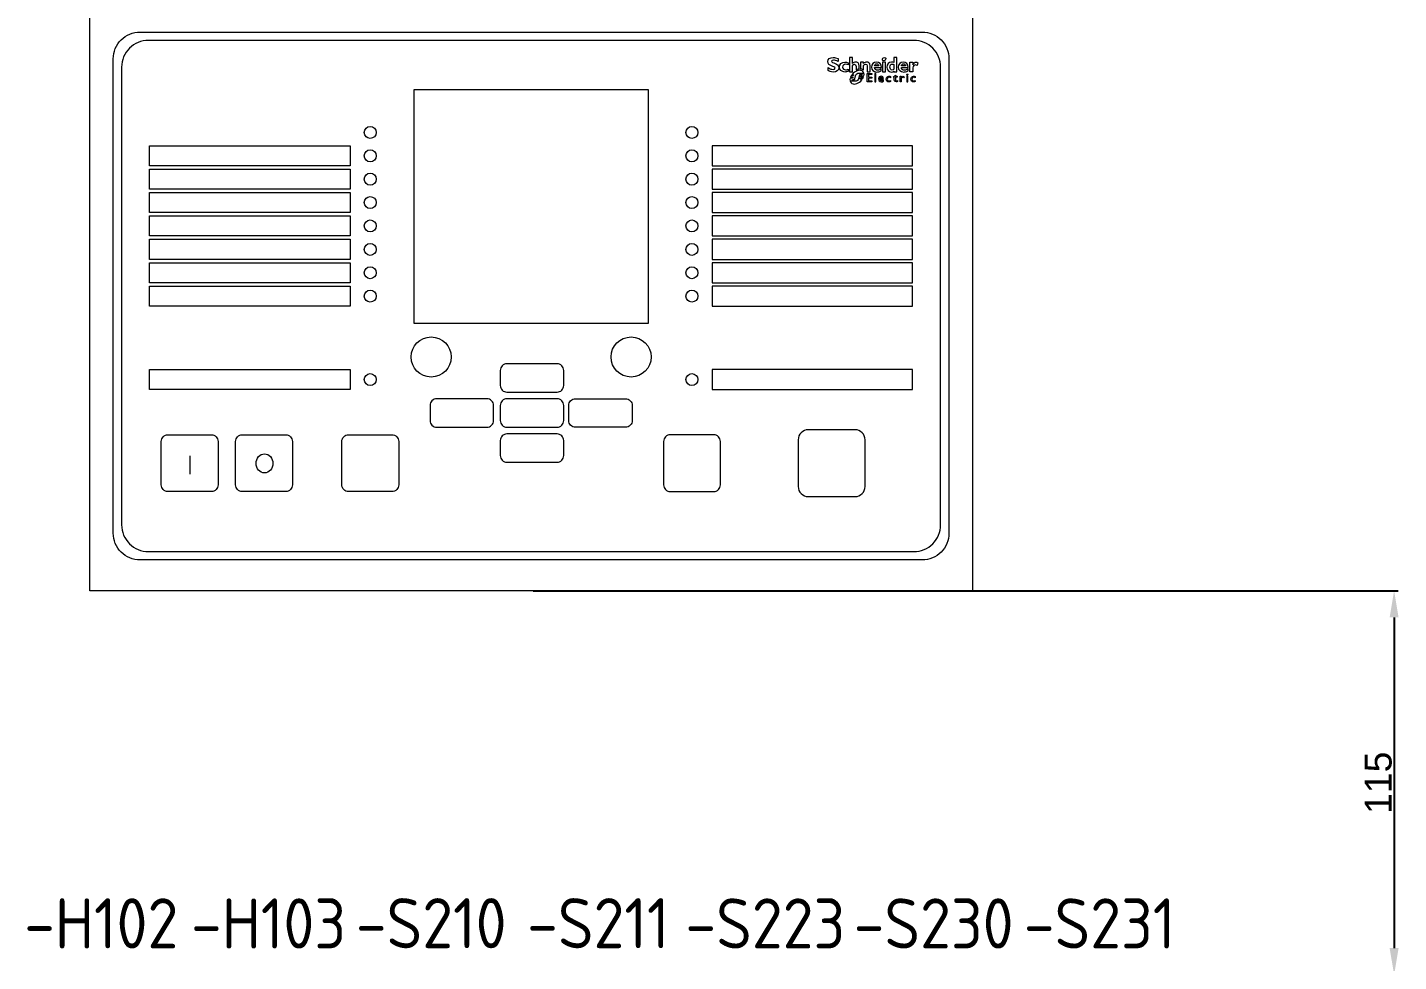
# Model space of a CAD drawing. Header units: millimetres. Extents: x 42356 to 50646, y 31507 to 39566.
# Drawn here: x 43280.3 to 43690.5, y 33123 to 33402.6 of the extents above; entities that cross this region are included whole.
import ezdxf
from ezdxf.enums import TextEntityAlignment as Align

# ---------------------------------------------------------------- set-up
doc = ezdxf.new("R2010")
doc.units = ezdxf.units.MM
doc.layers.add('! NO PLOT !', color=7, linetype='Continuous', true_color=0xff75dd, plot=False)
doc.layers.add('000-PI-Oprema', color=30, linetype='Continuous', lineweight=5)
doc.layers.add('000-PI_TEXT', color=7, linetype='Continuous')
doc.styles.add('PI0', font='isocpeur.ttf', dxfattribs={"width": 0.9})
doc.styles.get("Standard").update_dxf_attribs({"font": 'arial.ttf'})
doc.dimstyles.new('ISO-25-lb', dxfattribs={"dimtxt": 8, "dimasz": 8, "dimexe": 1.25, "dimexo": 0.625, "dimtad": 1, "dimtxsty": 'Standard', "dimcen": 5, "dimadec": 0, "dimazin": 0, "dimtfac": 1, "dimtmove": 0, "dimatfit": 3, "dimfxl": 0, "dimarcsym": 0})

# ---------------------------------------------------------------- blocks, each defined once
blk = doc.blocks.new('*D224')
at = {"layer": '! NO PLOT !', "color": 0, "linetype": 'Continuous', "lineweight": -2, "ltscale": 0.25, "transparency": 16777216}
for p, q in [((43431.64, 33233.99), (43690.44, 33233.99)), ((43689.19, 33225.99), (43689.19, 33126.99)), ((43606.64, 33118.99), (43690.44, 33118.99))]:
    blk.add_line(p, q, dxfattribs=at)
at = {"layer": '! NO PLOT !', "color": 0, "ltscale": 0.25, "transparency": 16777216}
for points in [[(43687.85, 33225.99), (43690.52, 33225.99), (43689.19, 33233.99)], [(43687.85, 33126.99), (43690.52, 33126.99), (43689.19, 33118.99)]]:
    blk.add_solid(points, dxfattribs=at)
at = {"layer": 'Defpoints', "color": 0, "ltscale": 0.25, "transparency": 16777216}
for p in [(43431.02, 33233.99), (43606.02, 33118.99), (43689.19, 33118.99)]:
    blk.add_point(p, dxfattribs=at)
at = {"layer": '! NO PLOT !', "color": 0, "ltscale": 0.25, "transparency": 16777216, "insert": (43684.48, 33176.49), "char_height": 8, "attachment_point": 5, "rotation": 90}
blk.add_mtext('115', dxfattribs=at)

msp = doc.modelspace()

# ---------------------------------------------------------------- linework, layer by layer
at = {"layer": '000-PI-Oprema', "lineweight": 5, "ltscale": 0.25}
msp.add_line((43328.945, 33274.356), (43328.945, 33268.886), dxfattribs=at)
for points in [[(43299.017, 33410.989), (43563.017, 33410.989), (43563.017, 33233.989), (43299.017, 33233.989)], [(43396.017, 33383.989), (43466.017, 33383.989), (43466.017, 33313.989), (43396.017, 33313.989)], [(43316.898, 33367.158), (43376.898, 33367.158), (43376.898, 33361.158), (43316.898, 33361.158)], [(43545.136, 33367.158), (43485.136, 33367.158), (43485.136, 33361.158), (43545.136, 33361.158)], [(43316.898, 33360.158), (43376.898, 33360.158), (43376.898, 33354.158), (43316.898, 33354.158)], [(43545.136, 33360.158), (43485.136, 33360.158), (43485.136, 33354.158), (43545.136, 33354.158)], [(43316.898, 33353.158), (43376.898, 33353.158), (43376.898, 33347.158), (43316.898, 33347.158)], [(43545.136, 33353.158), (43485.136, 33353.158), (43485.136, 33347.158), (43545.136, 33347.158)], [(43316.898, 33346.158), (43376.898, 33346.158), (43376.898, 33340.158), (43316.898, 33340.158)], [(43545.136, 33346.158), (43485.136, 33346.158), (43485.136, 33340.158), (43545.136, 33340.158)], [(43316.898, 33339.158), (43376.898, 33339.158), (43376.898, 33333.158), (43316.898, 33333.158)], [(43545.136, 33339.158), (43485.136, 33339.158), (43485.136, 33333.158), (43545.136, 33333.158)], [(43316.898, 33332.158), (43376.898, 33332.158), (43376.898, 33326.158), (43316.898, 33326.158)], [(43545.136, 33332.158), (43485.136, 33332.158), (43485.136, 33326.158), (43545.136, 33326.158)], [(43316.898, 33325.158), (43376.898, 33325.158), (43376.898, 33319.158), (43316.898, 33319.158)], [(43545.136, 33325.158), (43485.136, 33325.158), (43485.136, 33319.158), (43545.136, 33319.158)], [(43316.898, 33300.158), (43376.898, 33300.158), (43376.898, 33294.158), (43316.898, 33294.158)], [(43545.136, 33300.158), (43485.136, 33300.158), (43485.136, 33294.158), (43545.136, 33294.158)]]:
    msp.add_lwpolyline(points, close=True, dxfattribs=at)
for points in [[(43306.016, 33393.197, -0.4142136), (43314.016, 33401.197), (43548.016, 33401.197, -0.4142136), (43556.016, 33393.197), (43556.016, 33251.197, -0.4142136), (43548.016, 33243.197), (43314.016, 33243.197, -0.4142136), (43306.016, 33251.197)], [(43308.516, 33253.697, 0.4142136), (43316.516, 33245.697), (43545.516, 33245.697, 0.4142136), (43553.516, 33253.697), (43553.516, 33390.697, 0.4142136), (43545.516, 33398.697), (43316.516, 33398.697, 0.4142136), (43308.516, 33390.697)], [(43421.777, 33295.422, 0.4142136), (43423.777, 33293.422), (43438.777, 33293.422, 0.4142136), (43440.777, 33295.422), (43440.777, 33299.922, 0.4142136), (43438.777, 33301.922), (43423.777, 33301.922, 0.4142136), (43421.777, 33299.922)], [(43400.777, 33284.922, 0.4142136), (43402.777, 33282.922), (43417.777, 33282.922, 0.4142136), (43419.777, 33284.922), (43419.777, 33289.422, 0.4142136), (43417.777, 33291.422), (43402.777, 33291.422, 0.4142136), (43400.777, 33289.422)], [(43421.777, 33284.922, 0.4142136), (43423.777, 33282.922), (43438.777, 33282.922, 0.4142136), (43440.777, 33284.922), (43440.777, 33289.422, 0.4142136), (43438.777, 33291.422), (43423.777, 33291.422, 0.4142136), (43421.777, 33289.422)], [(43461.257, 33284.922, -0.4142136), (43459.257, 33282.922), (43444.257, 33282.922, -0.4142136), (43442.257, 33284.922), (43442.257, 33289.422, -0.4142136), (43444.257, 33291.422), (43459.257, 33291.422, -0.4142136), (43461.257, 33289.422)], [(43320.366, 33278.655, -0.4142136), (43322.366, 33280.655), (43335.366, 33280.655, -0.4142136), (43337.366, 33278.655), (43337.366, 33265.655, -0.4142136), (43335.366, 33263.655), (43322.366, 33263.655, -0.4142136), (43320.366, 33265.655)], [(43342.605, 33278.655, -0.4142136), (43344.605, 33280.655), (43357.605, 33280.655, -0.4142136), (43359.605, 33278.655), (43359.605, 33265.655, -0.4142136), (43357.605, 33263.655), (43344.605, 33263.655, -0.4142136), (43342.605, 33265.655)], [(43374.398, 33278.655, -0.4142136), (43376.398, 33280.655), (43389.398, 33280.655, -0.4142136), (43391.398, 33278.655), (43391.398, 33265.655, -0.4142136), (43389.398, 33263.655), (43376.398, 33263.655, -0.4142136), (43374.398, 33265.655)], [(43421.777, 33274.422, 0.4142136), (43423.777, 33272.422), (43438.777, 33272.422, 0.4142136), (43440.777, 33274.422), (43440.777, 33278.922, 0.4142136), (43438.777, 33280.922), (43423.777, 33280.922, 0.4142136), (43421.777, 33278.922)], [(43487.636, 33278.655, 0.4142136), (43485.636, 33280.655), (43472.636, 33280.655, 0.4142136), (43470.636, 33278.655), (43470.636, 33265.655, 0.4142136), (43472.636, 33263.655), (43485.636, 33263.655, 0.4142136), (43487.636, 33265.655)], [(43510.922, 33265.155, 0.4142136), (43513.922, 33262.155), (43527.922, 33262.155, 0.4142136), (43530.922, 33265.155), (43530.922, 33279.155, 0.4142136), (43527.922, 33282.155), (43513.922, 33282.155, 0.4142136), (43510.922, 33279.155)]]:
    msp.add_lwpolyline(points, format="xyb", close=True, dxfattribs=at)
at = {"layer": '000-PI-Oprema'}
for points in [[(43527.174, 33391.741), (43527.162, 33391.741), (43527.162, 33393.541), (43526.259, 33393.541), (43526.259, 33389.302), (43527.162, 33389.302), (43527.162, 33391.123)], [(43539.565, 33393.541), (43539.565, 33392.043)], [(43539.565, 33389.525), (43539.565, 33389.294), (43540.467, 33389.294), (43540.467, 33393.541), (43539.565, 33393.541)], [(43519.873, 33389.651), (43519.873, 33390.566)], [(43522.85, 33393.264), (43522.85, 33392.436)], [(43525.842, 33392.037), (43525.842, 33391.364)], [(43525.886, 33390.084), (43525.886, 33389.434)], [(43528.232, 33390.93), (43528.232, 33389.92)], [(43529.135, 33390.207), (43529.135, 33391.123)], [(43530.464, 33391.757), (43530.464, 33392.169), (43529.562, 33392.169), (43529.562, 33390.215)], [(43530.464, 33389.803), (43530.464, 33391.146)], [(43531.545, 33391.047), (43531.545, 33389.301), (43532.447, 33389.301), (43532.447, 33391.121)], [(43533.74, 33390.577), (43535.803, 33390.577)], [(43535.006, 33391.053), (43533.759, 33391.053)], [(43535.752, 33389.623), (43535.752, 33390.184)], [(43539.565, 33391.452), (43539.565, 33390.079)], [(43541.783, 33390.577), (43543.846, 33390.577)], [(43543.051, 33391.053), (43541.802, 33391.053)], [(43543.797, 33389.623), (43543.797, 33390.184)], [(43545.196, 33390.538), (43545.196, 33389.297), (43544.293, 33389.297), (43544.293, 33392.172), (43545.196, 33392.172), (43545.196, 33391.345)], [(43545.196, 33391.345), (43545.209, 33391.345)], [(43546.722, 33391.962), (43546.474, 33391.165)], [(43526.564, 33387.715), (43527.321, 33387.715), (43527.2, 33387.361), (43526.456, 33387.361)], [(43526.954, 33388.404), (43527.489, 33388.404), (43527.364, 33388.05), (43526.726, 33388.05)], [(43527.829, 33386.471), (43526.976, 33386.471), (43527.124, 33387.033), (43527.672, 33387.033)], [(43527.842, 33387.16), (43528.069, 33388.115)], [(43529.269, 33388.33), (43528.981, 33387.237)], [(43529.155, 33388.922), (43530.029, 33388.922), (43529.917, 33388.406), (43529.389, 33388.406)], [(43530.087, 33387.05), (43529.401, 33387.05), (43529.505, 33387.404), (43530.308, 33387.404)], [(43529.586, 33387.74), (43529.683, 33388.093), (43530.571, 33388.093)], [(43530.463, 33387.74), (43529.586, 33387.74)], [(43535.27, 33387.088), (43536.415, 33387.088)], [(43536.095, 33387.302), (43535.276, 33387.302)], [(43536.387, 33386.482), (43536.387, 33386.794)], [(43538.513, 33387.87), (43538.513, 33387.523)], [(43538.549, 33386.7), (43538.549, 33386.383)], [(43539.657, 33386.801), (43539.657, 33387.662), (43539.374, 33387.662), (43539.374, 33387.698), (43539.977, 33388.288), (43539.977, 33387.951)], [(43539.977, 33387.951), (43540.493, 33387.951), (43540.493, 33387.662), (43539.977, 33387.662), (43539.977, 33386.825)], [(43540.576, 33386.699), (43540.576, 33386.398)], [(43541.722, 33387.17), (43541.722, 33386.32), (43541.401, 33386.32), (43541.401, 33387.951), (43541.722, 33387.951)], [(43541.722, 33387.951), (43541.722, 33387.574), (43541.728, 33387.574)], [(43542.588, 33387.794), (43542.418, 33387.511)], [(43545.88, 33387.87), (43545.88, 33387.523)], [(43545.917, 33386.7), (43545.917, 33386.383)]]:
    msp.add_lwpolyline(points, dxfattribs=at)
for points in [[(43536.152, 33389.293), (43537.054, 33389.293), (43537.054, 33392.169), (43536.152, 33392.169)], [(43532.946, 33388.475), (43531.897, 33388.475), (43531.897, 33387.729), (43532.909, 33387.729), (43532.909, 33387.41), (43531.897, 33387.41), (43531.897, 33386.641), (43532.977, 33386.641), (43532.977, 33386.321), (43531.545, 33386.321), (43531.545, 33388.794), (43532.946, 33388.794)], [(43533.803, 33386.32), (43534.124, 33386.32), (43534.124, 33388.795), (43533.803, 33388.795)], [(43535.715, 33387.706), (43535.715, 33387.706)], [(43543.44, 33386.32), (43543.761, 33386.32), (43543.761, 33387.951), (43543.44, 33387.951)]]:
    msp.add_lwpolyline(points, close=True, dxfattribs=at)
at = {"layer": '000-PI-Oprema', "lineweight": 5, "ltscale": 0.25}
for centre, radius in [((43382.898, 33371.158), 1.8), ((43479.136, 33371.158), 1.8), ((43382.898, 33364.158), 1.8), ((43479.136, 33364.158), 1.8), ((43382.898, 33357.158), 1.8), ((43479.136, 33357.158), 1.8), ((43382.898, 33350.158), 1.8), ((43479.136, 33350.158), 1.8), ((43382.898, 33343.158), 1.8), ((43479.136, 33343.158), 1.8), ((43382.898, 33336.158), 1.8), ((43479.136, 33336.158), 1.8), ((43382.898, 33329.158), 1.8), ((43479.136, 33329.158), 1.8), ((43382.898, 33322.158), 1.8), ((43479.136, 33322.158), 1.8), ((43401.112, 33303.941), 6), ((43460.921, 33303.941), 6), ((43382.898, 33297.158), 1.8), ((43479.136, 33297.158), 1.8)]:
    msp.add_circle(centre, radius, dxfattribs=at)
msp.add_ellipse((43351.262, 33272.085), major_axis=(0, 2.857), ratio=0.8806848, dxfattribs=at)
at = {"layer": '000-PI-Oprema'}
for points in [[(43519.786, 33392.374), (43519.786, 33393.108), (43520.421, 33393.594), (43521.409, 33393.594)], [(43521.409, 33393.594), (43521.885, 33393.594), (43522.316, 33393.494), (43522.85, 33393.264)], [(43536.112, 33392.797), (43536.026, 33393.021), (43536.178, 33393.333), (43536.451, 33393.493)], [(43536.451, 33393.493), (43536.723, 33393.654), (43537.011, 33393.603), (43537.097, 33393.379)], [(43537.097, 33393.379), (43537.181, 33393.155), (43537.029, 33392.844), (43536.757, 33392.683)], [(43521.955, 33390.411), (43521.955, 33391.107), (43519.786, 33390.852), (43519.786, 33392.374)], [(43519.873, 33390.566), (43520.483, 33390.162), (43520.856, 33390.019), (43521.327, 33390.019)], [(43521.409, 33389.24), (43520.663, 33389.24), (43520.296, 33389.433), (43519.873, 33389.651)], [(43521.503, 33392.815), (43521.12, 33392.815), (43520.875, 33392.678), (43520.875, 33392.467)], [(43520.875, 33392.467), (43520.875, 33391.827), (43523.043, 33392.007), (43523.043, 33390.529)], [(43521.327, 33390.019), (43521.735, 33390.019), (43521.955, 33390.162), (43521.955, 33390.411)], [(43523.043, 33390.529), (43523.043, 33389.714), (43522.359, 33389.24), (43521.409, 33389.24)], [(43522.85, 33392.436), (43522.234, 33392.709), (43521.867, 33392.815), (43521.503, 33392.815)], [(43523.251, 33390.724), (43523.251, 33391.602), (43523.93, 33392.223), (43524.877, 33392.223)], [(43524.914, 33389.241), (43523.904, 33389.241), (43523.251, 33389.829), (43523.251, 33390.724)], [(43525.107, 33391.559), (43524.565, 33391.559), (43524.216, 33391.233), (43524.216, 33390.73)], [(43524.216, 33390.73), (43524.216, 33390.221), (43524.559, 33389.885), (43525.076, 33389.885)], [(43524.877, 33392.223), (43525.169, 33392.223), (43525.543, 33392.148), (43525.842, 33392.037)], [(43525.886, 33389.434), (43525.525, 33389.303), (43525.219, 33389.241), (43524.914, 33389.241)], [(43525.076, 33389.885), (43525.294, 33389.885), (43525.487, 33389.935), (43525.886, 33390.084)], [(43525.842, 33391.364), (43525.605, 33391.49), (43525.331, 33391.559), (43525.107, 33391.559)], [(43527.162, 33391.123), (43527.373, 33391.429), (43527.553, 33391.56), (43527.765, 33391.56)], [(43528.083, 33392.222), (43527.728, 33392.222), (43527.436, 33392.072), (43527.174, 33391.741)], [(43530.283, 33389.392), (43529.654, 33390.022), (43528.336, 33389.808), (43527.355, 33388.869)], [(43527.765, 33391.56), (43528.046, 33391.56), (43528.232, 33391.36), (43528.232, 33390.93)], [(43529.135, 33391.123), (43529.135, 33391.903), (43528.606, 33392.222), (43528.083, 33392.222)], [(43528.232, 33389.92), (43528.535, 33390.076), (43528.843, 33390.171), (43529.135, 33390.207)], [(43529.562, 33390.215), (43529.874, 33390.183), (43530.273, 33390.04), (43530.464, 33389.803)], [(43530.571, 33388.093), (43530.68, 33388.606), (43530.594, 33389.081), (43530.283, 33389.392)], [(43531.4, 33392.223), (43531.033, 33392.223), (43530.752, 33392.086), (43530.464, 33391.757)], [(43530.464, 33391.146), (43530.702, 33391.502), (43530.87, 33391.621), (43531.095, 33391.621)], [(43531.095, 33391.621), (43531.35, 33391.621), (43531.545, 33391.452), (43531.545, 33391.047)], [(43532.447, 33391.121), (43532.447, 33391.968), (43531.849, 33392.223), (43531.4, 33392.223)], [(43534.321, 33392.222), (43533.435, 33392.222), (43532.804, 33391.596), (43532.804, 33390.715)], [(43532.804, 33390.715), (43532.804, 33389.828), (43533.46, 33389.241), (43534.471, 33389.241)], [(43534.689, 33389.779), (43534.12, 33389.779), (43533.771, 33390.074), (43533.74, 33390.577)], [(43533.759, 33391.053), (43533.796, 33391.452), (43534.028, 33391.683), (43534.383, 33391.683)], [(43535.803, 33390.577), (43535.846, 33391.627), (43535.157, 33392.222), (43534.321, 33392.222)], [(43534.383, 33391.683), (43534.732, 33391.683), (43534.969, 33391.446), (43535.006, 33391.053)], [(43534.471, 33389.241), (43534.695, 33389.241), (43535.236, 33389.241), (43535.752, 33389.623)], [(43535.752, 33390.184), (43535.33, 33389.883), (43535.05, 33389.779), (43534.689, 33389.779)], [(43536.757, 33392.683), (43536.484, 33392.523), (43536.196, 33392.574), (43536.112, 33392.797)], [(43538.816, 33392.223), (43537.993, 33392.223), (43537.423, 33391.615), (43537.423, 33390.735)], [(43537.423, 33390.735), (43537.423, 33389.873), (43537.993, 33389.24), (43538.765, 33389.24)], [(43538.334, 33390.716), (43538.334, 33391.29), (43538.603, 33391.621), (43539.058, 33391.621)], [(43539.028, 33389.842), (43538.603, 33389.842), (43538.334, 33390.192), (43538.334, 33390.716)], [(43538.765, 33389.24), (43539.071, 33389.24), (43539.307, 33389.32), (43539.565, 33389.525)], [(43539.565, 33392.043), (43539.321, 33392.161), (43539.078, 33392.223), (43538.816, 33392.223)], [(43539.565, 33390.079), (43539.377, 33389.91), (43539.221, 33389.842), (43539.028, 33389.842)], [(43539.058, 33391.621), (43539.221, 33391.621), (43539.433, 33391.546), (43539.565, 33391.452)], [(43542.363, 33392.222), (43541.477, 33392.222), (43540.847, 33391.596), (43540.847, 33390.715)], [(43540.847, 33390.715), (43540.847, 33389.828), (43541.503, 33389.241), (43542.513, 33389.241)], [(43542.731, 33389.779), (43542.165, 33389.779), (43541.815, 33390.074), (43541.783, 33390.577)], [(43541.802, 33391.053), (43541.84, 33391.452), (43542.07, 33391.683), (43542.425, 33391.683)], [(43543.846, 33390.577), (43543.888, 33391.627), (43543.199, 33392.222), (43542.363, 33392.222)], [(43542.425, 33391.683), (43542.774, 33391.683), (43543.013, 33391.446), (43543.051, 33391.053)], [(43542.513, 33389.241), (43542.737, 33389.241), (43543.28, 33389.241), (43543.797, 33389.623)], [(43543.797, 33390.184), (43543.374, 33389.883), (43543.094, 33389.779), (43542.731, 33389.779)], [(43545.938, 33391.377), (43545.607, 33391.377), (43545.396, 33391.065), (43545.196, 33390.538)], [(43545.209, 33391.345), (43545.477, 33391.944), (43545.777, 33392.225), (43546.125, 33392.225)], [(43546.474, 33391.165), (43546.237, 33391.314), (43546.082, 33391.377), (43545.938, 33391.377)], [(43546.125, 33392.225), (43546.305, 33392.225), (43546.461, 33392.156), (43546.722, 33391.962)], [(43526.456, 33387.361), (43526.329, 33386.819), (43526.41, 33386.314), (43526.73, 33385.994)], [(43526.726, 33388.05), (43526.665, 33387.938), (43526.608, 33387.827), (43526.564, 33387.715)], [(43526.73, 33385.994), (43527.352, 33385.372), (43528.665, 33385.591), (43529.646, 33386.529)], [(43527.355, 33388.869), (43527.202, 33388.723), (43527.072, 33388.565), (43526.954, 33388.404)], [(43527.672, 33387.033), (43527.728, 33387.033), (43527.772, 33387.053), (43527.808, 33387.094)], [(43527.808, 33387.094), (43527.822, 33387.11), (43527.839, 33387.135), (43527.842, 33387.16)], [(43528.981, 33387.237), (43528.914, 33386.854), (43528.443, 33386.471), (43527.829, 33386.471)], [(43528.069, 33388.115), (43528.136, 33388.499), (43528.541, 33388.922), (43529.155, 33388.922)], [(43529.285, 33388.37), (43529.276, 33388.36), (43529.273, 33388.35), (43529.269, 33388.33)], [(43529.389, 33388.406), (43529.332, 33388.406), (43529.309, 33388.396), (43529.285, 33388.37)], [(43529.646, 33386.529), (43529.817, 33386.693), (43529.959, 33386.869), (43530.087, 33387.05)], [(43530.308, 33387.404), (43530.367, 33387.516), (43530.421, 33387.627), (43530.463, 33387.74)], [(43535.708, 33387.983), (43535.26, 33387.983), (43534.949, 33387.651), (43534.949, 33387.158)], [(43534.949, 33387.158), (43534.949, 33386.706), (43535.23, 33386.289), (43535.736, 33386.289)], [(43535.817, 33386.597), (43535.505, 33386.597), (43535.321, 33386.764), (43535.27, 33387.088)], [(43535.276, 33387.302), (43535.321, 33387.56), (43535.469, 33387.706), (43535.715, 33387.706)], [(43536.415, 33387.088), (43536.415, 33387.691), (43536.139, 33387.983), (43535.708, 33387.983)], [(43535.715, 33387.706), (43535.943, 33387.706), (43536.084, 33387.549), (43536.095, 33387.302)], [(43535.736, 33386.289), (43536.011, 33386.289), (43536.19, 33386.351), (43536.387, 33386.482)], [(43536.387, 33386.794), (43536.196, 33386.669), (43536.011, 33386.597), (43535.817, 33386.597)], [(43537.24, 33387.102), (43537.24, 33387.642), (43537.549, 33387.983), (43538.042, 33387.983)], [(43538.065, 33386.289), (43537.578, 33386.289), (43537.24, 33386.624), (43537.24, 33387.102)], [(43538.065, 33387.687), (43537.77, 33387.687), (43537.567, 33387.461), (43537.567, 33387.131)], [(43537.567, 33387.131), (43537.567, 33386.794), (43537.783, 33386.591), (43538.118, 33386.591)], [(43538.042, 33387.983), (43538.231, 33387.983), (43538.358, 33387.939), (43538.513, 33387.87)], [(43538.513, 33387.523), (43538.329, 33387.65), (43538.205, 33387.687), (43538.065, 33387.687)], [(43538.549, 33386.383), (43538.441, 33386.332), (43538.235, 33386.289), (43538.065, 33386.289)], [(43538.118, 33386.591), (43538.256, 33386.591), (43538.387, 33386.627), (43538.549, 33386.7)], [(43540.184, 33386.289), (43539.834, 33386.289), (43539.657, 33386.507), (43539.657, 33386.801)], [(43539.977, 33386.825), (43539.977, 33386.633), (43540.116, 33386.578), (43540.21, 33386.578)], [(43540.576, 33386.398), (43540.463, 33386.335), (43540.29, 33386.289), (43540.184, 33386.289)], [(43540.21, 33386.578), (43540.326, 33386.578), (43540.446, 33386.619), (43540.576, 33386.699)], [(43542.117, 33387.674), (43541.896, 33387.674), (43541.722, 33387.449), (43541.722, 33387.17)], [(43541.728, 33387.574), (43541.892, 33387.863), (43542.048, 33387.983), (43542.2, 33387.983)], [(43542.418, 33387.511), (43542.32, 33387.607), (43542.193, 33387.674), (43542.117, 33387.674)], [(43542.2, 33387.983), (43542.331, 33387.983), (43542.453, 33387.921), (43542.588, 33387.794)], [(43543.422, 33388.331), (43543.393, 33388.411), (43543.446, 33388.521), (43543.543, 33388.578)], [(43543.652, 33388.291), (43543.554, 33388.234), (43543.451, 33388.252), (43543.422, 33388.331)], [(43543.543, 33388.578), (43543.64, 33388.636), (43543.742, 33388.617), (43543.772, 33388.538)], [(43543.772, 33388.538), (43543.803, 33388.459), (43543.748, 33388.347), (43543.652, 33388.291)], [(43544.605, 33387.102), (43544.605, 33387.642), (43544.915, 33387.983), (43545.409, 33387.983)], [(43545.43, 33386.289), (43544.944, 33386.289), (43544.605, 33386.624), (43544.605, 33387.102)], [(43545.43, 33387.687), (43545.137, 33387.687), (43544.934, 33387.461), (43544.934, 33387.131)], [(43544.934, 33387.131), (43544.934, 33386.794), (43545.151, 33386.591), (43545.484, 33386.591)], [(43545.409, 33387.983), (43545.598, 33387.983), (43545.723, 33387.939), (43545.88, 33387.87)], [(43545.88, 33387.523), (43545.695, 33387.65), (43545.572, 33387.687), (43545.43, 33387.687)], [(43545.917, 33386.383), (43545.806, 33386.332), (43545.6, 33386.289), (43545.43, 33386.289)], [(43545.484, 33386.591), (43545.622, 33386.591), (43545.753, 33386.627), (43545.917, 33386.7)]]:
    msp.add_open_spline(points, degree=3, dxfattribs=at)

# ---------------------------------------------------------------- texts
at = {"layer": '000-PI_TEXT', "style": 'PI0', "width": 0.9}
for s, p in [('-H102', (43302.42, 33134.409)), ('-H103', (43352.47, 33134.409)), ('-S210', (43401.13, 33134.459)), ('-S211', (43451.13, 33134.459)), ('-S223', (43501.08, 33134.409)), ('-S230', (43551.43, 33134.409)), ('-S231', (43601.08, 33134.409))]:
    msp.add_text(s, height=15, dxfattribs=at).set_placement(p, align=Align.MIDDLE)

# ---------------------------------------------------------------- dimensions: what is measured, and where the dimension line sits
at = {"layer": '! NO PLOT !', "ltscale": 0.25}
dim = msp.add_linear_dim(base=(43689.187, 33118.989), p1=(43431.017, 33233.989), p2=(43606.017, 33118.989), angle=90, dimstyle='ISO-25-lb', dxfattribs=at)
dim.commit()
dim.dimension.update_dxf_attribs({"geometry": '*D224', "text_midpoint": (43684.478, 33176.489)})

doc.saveas('drawing.dxf')
